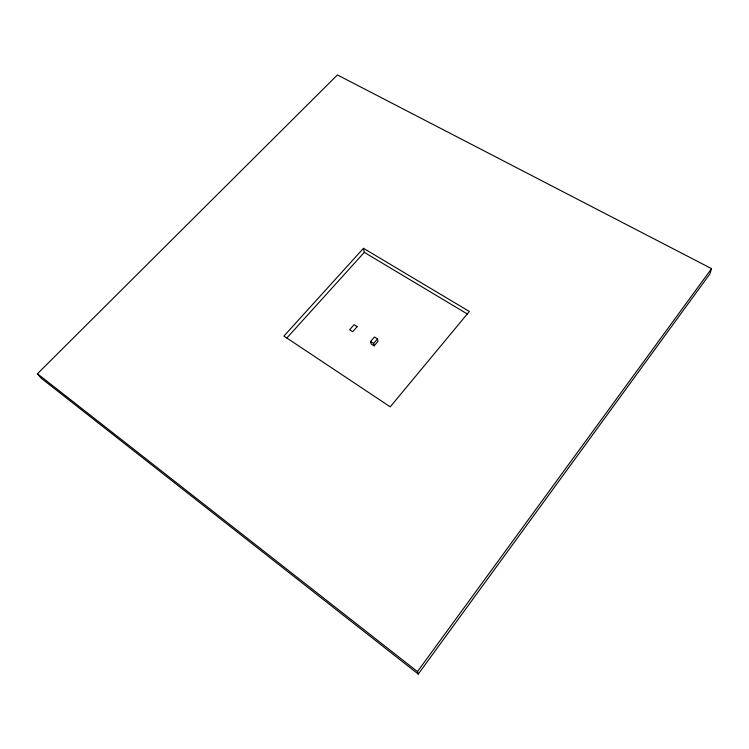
<?xml version="1.0" encoding="UTF-8"?>
<svg xmlns="http://www.w3.org/2000/svg" width="749" height="749" viewBox="0 0 749 749"><rect width="100%" height="100%" fill="white"/><g stroke="black" fill="none" stroke-linecap="round" stroke-linejoin="round"><path stroke-width="1.12" d="M711.55 268.638L709.837 273.984L418.279 674.063L41.139 378.151L37.45 373.76L337.415 74.937L711.55 268.638L417.465 671.6L418.279 674.063M374.135 345.832L373.601 343.417L377.468 338.932L374.444 337.003L370.577 341.488L371.12 343.903L374.135 345.832L377.983 341.357L377.468 338.932M363.471 248.322L283.918 336.086L390.238 406.847L469.351 311.462L363.471 248.322L364.295 252.366L467.545 314.121M286.839 338.024L364.295 252.366M370.577 341.488L373.601 343.417M37.45 373.76L417.465 671.6M357.151 326.63L352.704 331.713L349.643 329.757L354.099 324.682L357.151 326.63"/></g></svg>
